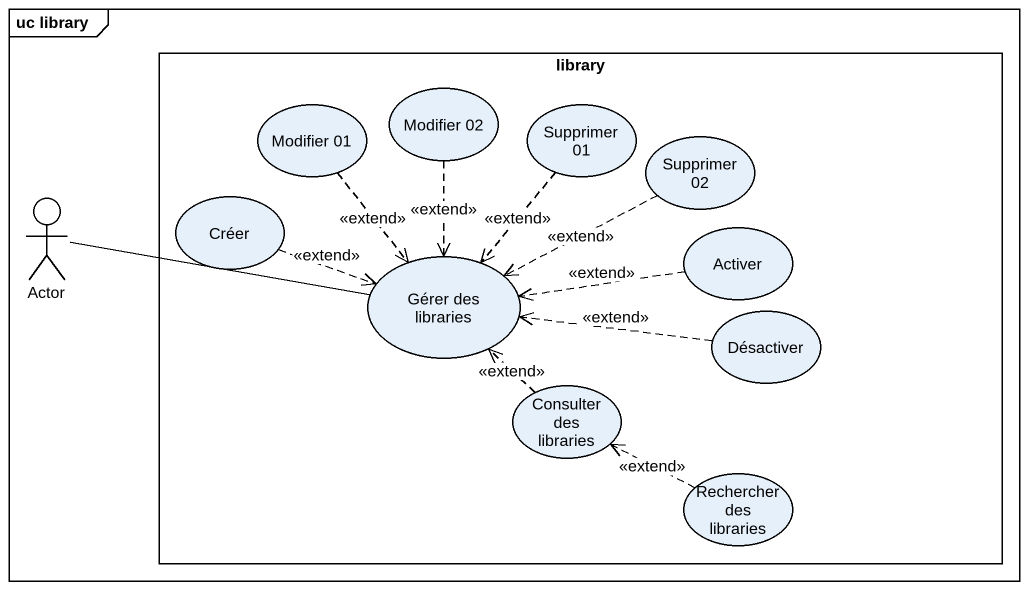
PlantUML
@startuml
mainframe uc library
rectangle library {
  usecase "Modifier 02" as Modifier_02
  usecase "Modifier 01" as Modifier_01
  usecase "Supprimer 01" as Supprimer_01
  usecase "Supprimer 02" as Supprimer_02
  usecase Créer
  usecase "Gérer des libraries" as Gérer_des_libraries
  usecase Activer
  usecase Désactiver
  usecase "Consulter des libraries" as Consulter_des_libraries
  usecase "Rechercher des libraries" as Rechercher_des_libraries
}
actor "Actor" as Actor_
Modifier_02 ..> Gérer_des_libraries : <<extend>>
Modifier_01 ..> Gérer_des_libraries : <<extend>>
Supprimer_01 ..> Gérer_des_libraries : <<extend>>
Supprimer_02 .left.> Gérer_des_libraries : <<extend>>
Actor_ -right- Gérer_des_libraries
Créer .right.> Gérer_des_libraries : <<extend>>
Activer .left.> Gérer_des_libraries : <<extend>>
Désactiver .left.> Gérer_des_libraries : <<extend>>
Consulter_des_libraries .up.> Gérer_des_libraries : <<extend>>
Rechercher_des_libraries .left.> Consulter_des_libraries : <<extend>>
@enduml
